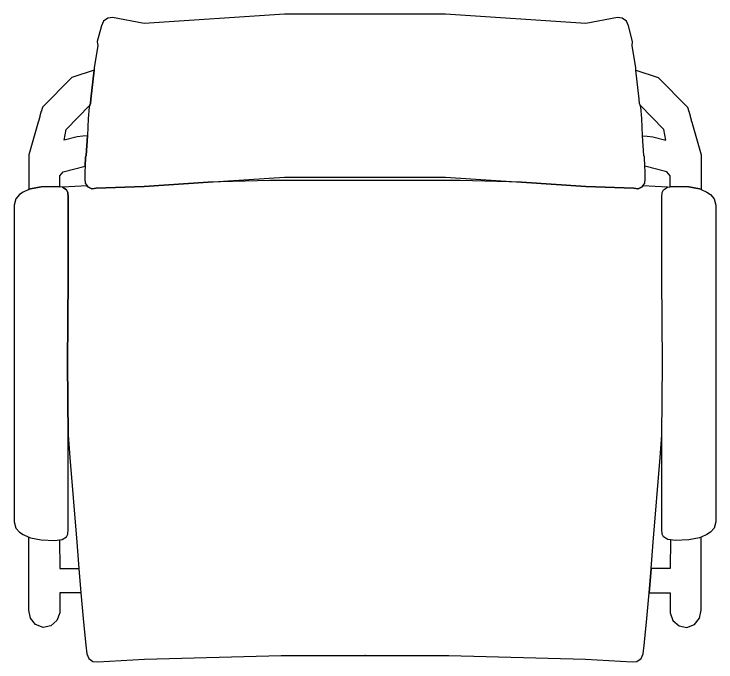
# Model space of a CAD drawing. Header units: millimetres. Extents: x 52750 to 60546, y 22244 to 27516.
# Drawn here: x 54594 to 55331, y 22497 to 23177 of the extents above; entities that cross this region are included whole.
import ezdxf

# ---------------------------------------------------------------- set-up
doc = ezdxf.new("R2010")
doc.units = ezdxf.units.MM

# ---------------------------------------------------------------- blocks, each defined once
blk = doc.blocks.new('Clinicians and patient chairs 23_dwgmodels.com')
at = {"color": 0}
for points in [[(164.18, -176.41), (231.79, -180.85), (282.02, -182.87), (286.47, -183.29), (286.71, -183.29), (290.98, -181.38), (291.75, -180.31), (293.72, -177.59), (294.2, -172.95), (294.07, -165.22), (293.83, -159.65), (293.34, -150.14), (292.48, -148.36), (291.34, -127.71), (290.62, -109.69), (289.64, -97.59), (288.75, -95.58), (287.97, -93.77), (287.66, -89.33), (284.37, -59.03), (284.07, -56.2), (280.37, -33.5), (280.91, -28.96), (276.48, -12.33), (274.27, -7.46), (269.93, -4.35), (264.87, -3.8), (231.71, -9.86), (84.47, 0), (-84.47, 0), (-231.71, -9.86), (-264.87, -3.8), (-269.93, -4.35), (-274.27, -7.46), (-276.48, -12.33), (-280.91, -28.96), (-280.37, -33.51), (-284.07, -56.2), (-284.37, -59.03), (-287.66, -89.33), (-287.97, -93.77), (-288.75, -95.58), (-289.64, -97.59), (-290.62, -109.69), (-291.34, -127.71), (-292.48, -148.36), (-293.34, -150.14), (-293.83, -159.65), (-294.07, -165.22), (-294.2, -172.95), (-293.72, -177.59), (-291.75, -180.31), (-290.98, -181.38), (-286.71, -183.29), (-286.47, -183.29), (-282.02, -182.87), (-231.79, -180.85), (-164.5, -176.39), (-84.35, -171.1), (84.35, -171.1)], [(-320.35, -169.69), (-316.82, -165.64), (-293.83, -159.65), (-293.34, -150.14), (-292.48, -148.36), (-291.34, -127.71), (-296.3, -128.06), (-302.12, -128.79), (-315.59, -132.32), (-313.78, -121.31), (-288.75, -95.58), (-287.97, -93.77), (-287.66, -89.33), (-284.37, -59.03), (-307.84, -66.55), (-338.48, -97.77), (-338.48, -97.77), (-338.48, -97.77), (-338.48, -97.77), (-338.48, -97.77), (-338.48, -97.77), (-338.48, -97.77), (-338.48, -97.77), (-338.48, -97.77), (-338.48, -97.77), (-338.48, -97.77), (-338.48, -97.78), (-338.48, -97.78), (-338.48, -97.78), (-338.48, -97.78), (-338.48, -97.78), (-338.48, -97.78), (-338.48, -97.78), (-338.48, -97.78), (-338.48, -97.78), (-338.48, -97.78), (-338.48, -97.78), (-338.48, -97.78), (-338.48, -97.78), (-338.48, -97.78), (-338.48, -97.78), (-338.48, -97.79), (-338.48, -97.79), (-338.48, -97.79), (-338.48, -97.79), (-338.49, -97.79), (-338.49, -97.79), (-338.49, -97.79), (-338.49, -97.79), (-338.49, -97.79), (-338.49, -97.79), (-338.49, -97.8), (-338.49, -97.8), (-338.49, -97.8), (-338.49, -97.8), (-338.49, -97.8), (-338.49, -97.8), (-338.49, -97.8), (-338.49, -97.81), (-338.49, -97.81), (-338.49, -97.81), (-338.49, -97.81), (-338.49, -97.81), (-338.49, -97.81), (-338.49, -97.82), (-338.49, -97.82), (-338.49, -97.82), (-338.49, -97.82), (-338.49, -97.82), (-338.5, -97.82), (-338.5, -97.83), (-338.5, -97.83), (-338.5, -97.85), (-338.51, -97.89), (-338.51, -97.89), (-338.51, -97.89), (-338.51, -97.89), (-338.52, -97.9), (-338.52, -97.9), (-338.52, -97.9), (-338.52, -97.91), (-338.52, -97.91), (-338.52, -97.91), (-338.52, -97.92), (-338.52, -97.92), (-338.52, -97.92), (-338.52, -97.92), (-338.52, -97.93), (-338.53, -97.93), (-338.53, -97.93), (-338.53, -97.94), (-338.53, -97.94), (-338.53, -97.94), (-338.53, -97.95), (-338.53, -97.95), (-338.53, -97.96), (-338.53, -97.96), (-338.53, -97.96), (-338.54, -97.97), (-338.54, -97.97), (-338.54, -97.97), (-338.54, -97.98), (-338.54, -97.98), (-338.54, -97.98), (-338.54, -97.99), (-338.54, -98), (-338.55, -98), (-338.55, -98), (-338.55, -98.01), (-338.55, -98.01), (-338.55, -98.02), (-338.55, -98.02), (-338.55, -98.02), (-338.55, -98.03), (-338.55, -98.03), (-338.56, -98.04), (-338.56, -98.04), (-338.56, -98.05), (-338.56, -98.05), (-338.56, -98.05), (-338.56, -98.06), (-338.56, -98.06), (-338.56, -98.07), (-338.57, -98.07), (-338.57, -98.08), (-338.57, -98.08), (-338.57, -98.09), (-338.57, -98.09), (-338.57, -98.1), (-338.58, -98.11), (-338.58, -98.12), (-338.58, -98.12), (-338.58, -98.13), (-338.58, -98.13), (-338.58, -98.14), (-338.59, -98.14), (-338.59, -98.15), (-338.59, -98.15), (-338.59, -98.16), (-338.59, -98.16), (-338.59, -98.17), (-338.59, -98.17), (-338.6, -98.18), (-338.6, -98.18), (-338.6, -98.19), (-338.6, -98.2), (-338.6, -98.2), (-338.6, -98.21), (-338.61, -98.21), (-338.61, -98.22), (-338.61, -98.22), (-338.61, -98.23), (-338.61, -98.23), (-338.61, -98.24), (-338.62, -98.25), (-338.62, -98.25), (-338.62, -98.26), (-338.62, -98.26), (-338.62, -98.27), (-338.62, -98.27), (-338.62, -98.28), (-338.63, -98.29), (-338.63, -98.29), (-338.63, -98.3), (-338.63, -98.31), (-338.64, -98.32), (-338.64, -98.32), (-338.64, -98.33), (-338.64, -98.33), (-338.64, -98.34), (-338.64, -98.35), (-338.65, -98.35), (-338.65, -98.36), (-338.65, -98.36), (-338.65, -98.37), (-338.65, -98.38), (-338.65, -98.38), (-338.66, -98.39), (-338.66, -98.4), (-338.66, -98.4), (-338.66, -98.41), (-338.66, -98.42), (-338.67, -98.42), (-338.67, -98.43), (-338.67, -98.44), (-338.67, -98.44), (-338.67, -98.45), (-338.68, -98.46), (-338.68, -98.46), (-338.68, -98.47), (-338.68, -98.48), (-338.68, -98.48), (-338.68, -98.49), (-338.69, -98.5), (-338.69, -98.5), (-338.69, -98.51), (-338.69, -98.52), (-338.69, -98.52), (-338.7, -98.53), (-338.7, -98.54), (-338.7, -98.55), (-338.7, -98.55), (-338.71, -98.56), (-338.71, -98.57), (-338.71, -98.57), (-338.71, -98.59), (-338.72, -98.6), (-338.72, -98.6), (-338.72, -98.61), (-338.72, -98.62), (-338.72, -98.63), (-338.73, -98.63), (-338.73, -98.64), (-338.73, -98.65), (-338.73, -98.66), (-338.73, -98.66), (-338.74, -98.67), (-338.74, -98.68), (-338.74, -98.69), (-338.74, -98.7), (-338.75, -98.7), (-338.75, -98.71), (-338.75, -98.72), (-338.75, -98.73), (-338.75, -98.74), (-338.76, -98.74), (-338.76, -98.75), (-338.76, -98.76), (-338.76, -98.77), (-338.77, -98.78), (-338.77, -98.78), (-338.77, -98.79), (-338.77, -98.8), (-338.78, -98.81), (-338.78, -98.82), (-338.78, -98.82), (-338.78, -98.83), (-338.79, -98.84), (-338.79, -98.85), (-338.79, -98.86), (-338.79, -98.87), (-338.79, -98.87), (-338.8, -98.88), (-338.8, -98.89), (-338.8, -98.9), (-338.8, -98.91), (-338.81, -98.92), (-338.81, -98.93), (-338.81, -98.94), (-338.81, -98.94), (-338.82, -98.95), (-338.82, -98.96), (-338.82, -98.97), (-338.82, -98.98), (-338.83, -98.99), (-338.83, -99), (-338.83, -99.01), (-338.83, -99.01), (-338.84, -99.02), (-338.84, -99.03), (-338.84, -99.04), (-338.85, -99.05), (-338.85, -99.06), (-338.85, -99.07), (-338.85, -99.08), (-338.86, -99.09), (-338.86, -99.1), (-338.86, -99.11), (-338.86, -99.12), (-338.87, -99.12), (-338.87, -99.13), (-338.87, -99.14), (-338.87, -99.15), (-338.88, -99.16), (-338.88, -99.17), (-338.88, -99.18), (-338.88, -99.19), (-338.89, -99.2), (-338.89, -99.21), (-338.89, -99.22), (-338.9, -99.23), (-338.9, -99.24), (-338.9, -99.25), (-338.9, -99.26), (-338.91, -99.27), (-338.91, -99.28), (-338.91, -99.29), (-338.92, -99.3), (-338.93, -99.34), (-338.93, -99.35), (-338.93, -99.36), (-338.94, -99.37), (-338.94, -99.38), (-338.94, -99.39), (-338.94, -99.4), (-338.95, -99.41), (-338.95, -99.42), (-338.95, -99.43), (-338.96, -99.44), (-338.96, -99.45), (-338.96, -99.46), (-338.96, -99.47), (-338.97, -99.48), (-338.97, -99.49), (-338.97, -99.5), (-338.98, -99.51), (-338.98, -99.52), (-338.98, -99.53), (-338.99, -99.54), (-338.99, -99.56), (-338.99, -99.57), (-339, -99.58), (-339, -99.59), (-339, -99.6), (-339, -99.61), (-339.01, -99.62), (-339.01, -99.63), (-339.01, -99.64), (-339.02, -99.65), (-339.02, -99.66), (-339.02, -99.67), (-339.03, -99.69), (-339.03, -99.7), (-339.03, -99.71), (-339.04, -99.72), (-339.04, -99.73), (-339.04, -99.74), (-339.05, -99.75), (-339.05, -99.76), (-339.05, -99.77), (-339.05, -99.79), (-339.06, -99.8), (-339.06, -99.81), (-339.06, -99.82), (-339.07, -99.83), (-339.07, -99.84), (-339.07, -99.85), (-339.08, -99.87), (-339.08, -99.88), (-339.08, -99.89), (-339.09, -99.9), (-339.09, -99.91), (-339.09, -99.92), (-339.1, -99.93), (-339.1, -99.95), (-339.1, -99.96), (-339.11, -99.97), (-339.11, -99.98), (-339.11, -99.99), (-339.12, -100.01), (-339.12, -100.02), (-339.12, -100.03), (-339.13, -100.04), (-339.14, -100.09), (-339.14, -100.1), (-339.15, -100.11), (-339.15, -100.13), (-339.15, -100.14), (-339.18, -100.24), (-339.19, -100.25), (-339.19, -100.26), (-339.19, -100.27), (-339.2, -100.29), (-339.2, -100.3), (-339.2, -100.31), (-339.21, -100.32), (-339.21, -100.34), (-339.22, -100.35), (-339.22, -100.36), (-339.22, -100.37), (-339.23, -100.39), (-339.23, -100.4), (-339.23, -100.41), (-339.24, -100.43), (-339.24, -100.44), (-339.24, -100.45), (-339.25, -100.46), (-339.25, -100.48), (-339.26, -100.49), (-339.26, -100.5), (-339.26, -100.52), (-339.27, -100.53), (-339.27, -100.54), (-339.27, -100.55), (-339.28, -100.57), (-339.28, -100.58), (-339.29, -100.59), (-339.29, -100.61), (-339.29, -100.62), (-339.3, -100.63), (-339.3, -100.65), (-339.3, -100.66), (-339.31, -100.67), (-339.31, -100.69), (-339.32, -100.7), (-339.32, -100.71), (-339.32, -100.73), (-339.33, -100.74), (-339.33, -100.75), (-339.33, -100.77), (-339.34, -100.78), (-339.34, -100.8), (-339.35, -100.81), (-339.35, -100.82), (-339.35, -100.84), (-339.36, -100.85), (-339.36, -100.86), (-339.37, -100.88), (-339.37, -100.89), (-339.37, -100.91), (-339.38, -100.92), (-339.38, -100.93), (-339.39, -100.95), (-339.39, -100.96), (-339.39, -100.98), (-339.4, -100.99), (-339.4, -101), (-339.41, -101.02), (-339.41, -101.03), (-339.41, -101.05), (-339.42, -101.06), (-339.42, -101.07), (-339.43, -101.09), (-339.43, -101.1), (-339.43, -101.12), (-339.44, -101.13), (-339.44, -101.15), (-339.45, -101.16), (-339.45, -101.17), (-339.45, -101.19), (-339.46, -101.2), (-339.46, -101.22), (-339.47, -101.23), (-339.47, -101.25), (-339.48, -101.26), (-339.48, -101.28), (-339.48, -101.29), (-339.49, -101.3), (-339.49, -101.32), (-339.5, -101.33), (-339.5, -101.35), (-339.5, -101.36), (-339.51, -101.38), (-339.51, -101.39), (-339.52, -101.41), (-339.52, -101.42), (-339.53, -101.44), (-339.53, -101.45), (-339.53, -101.47), (-339.54, -101.48), (-339.54, -101.5), (-339.55, -101.51), (-339.55, -101.53), (-339.56, -101.54), (-339.56, -101.56), (-339.56, -101.57), (-339.57, -101.59), (-339.57, -101.6), (-339.58, -101.62), (-339.58, -101.63), (-339.59, -101.65), (-339.59, -101.66), (-339.59, -101.68), (-339.6, -101.69), (-339.6, -101.71), (-339.61, -101.72), (-339.61, -101.74), (-339.62, -101.76), (-339.62, -101.77), (-339.63, -101.79), (-339.63, -101.8), (-339.63, -101.82), (-339.64, -101.83), (-339.64, -101.85), (-339.65, -101.86), (-339.65, -101.88), (-339.66, -101.9), (-339.66, -101.91), (-339.67, -101.93), (-339.67, -101.94), (-339.67, -101.96), (-339.68, -101.97), (-339.68, -101.99), (-339.69, -102.01), (-339.69, -102.02), (-339.7, -102.04), (-339.7, -102.05), (-341.1, -106.97), (-341.11, -106.99), (-341.12, -107.01), (-341.12, -107.03), (-341.13, -107.06), (-341.14, -107.08), (-341.14, -107.1), (-341.15, -107.12), (-341.15, -107.15), (-341.16, -107.17), (-341.17, -107.19), (-341.17, -107.21), (-341.18, -107.24), (-341.19, -107.26), (-341.19, -107.28), (-341.2, -107.3), (-341.21, -107.33), (-341.31, -107.69), (-341.32, -107.71), (-341.32, -107.74), (-341.33, -107.76), (-341.34, -107.78), (-341.34, -107.81), (-341.35, -107.83), (-341.36, -107.85), (-341.36, -107.87), (-341.37, -107.9), (-341.38, -107.92), (-341.38, -107.94), (-341.39, -107.97), (-341.4, -107.99), (-341.4, -108.01), (-341.41, -108.04), (-341.41, -108.06), (-341.44, -108.15), (-341.45, -108.18), (-341.45, -108.2), (-341.46, -108.22), (-341.47, -108.25), (-341.48, -108.27), (-341.48, -108.29), (-341.49, -108.32), (-341.5, -108.34), (-341.5, -108.36), (-341.51, -108.39), (-341.52, -108.41), (-341.52, -108.44), (-341.53, -108.46), (-341.54, -108.48), (-341.54, -108.51), (-341.55, -108.53), (-341.56, -108.55), (-341.56, -108.58), (-341.57, -108.6), (-341.58, -108.63), (-341.58, -108.65), (-341.59, -108.67), (-341.6, -108.7), (-341.6, -108.72), (-341.61, -108.74), (-341.62, -108.77), (-341.62, -108.79), (-341.63, -108.82), (-341.66, -108.91), (-341.69, -109.01), (-341.69, -109.03), (-341.7, -109.06), (-341.71, -109.08), (-341.71, -109.11), (-341.72, -109.13), (-341.73, -109.15), (-341.73, -109.18), (-341.74, -109.2), (-341.75, -109.23), (-341.75, -109.25), (-341.76, -109.28), (-341.77, -109.3), (-341.78, -109.32), (-341.78, -109.35), (-341.79, -109.37), (-341.8, -109.4), (-341.82, -109.5), (-341.83, -109.52), (-341.84, -109.54), (-341.85, -109.57), (-341.85, -109.59), (-341.86, -109.62), (-341.87, -109.64), (-341.87, -109.67), (-341.88, -109.69), (-341.89, -109.72), (-341.89, -109.74), (-341.9, -109.77), (-341.91, -109.79), (-341.94, -109.89), (-341.94, -109.92), (-341.95, -109.94), (-341.96, -109.96), (-341.97, -109.99), (-342.02, -110.19), (-342.03, -110.22), (-342.04, -110.24), (-342.04, -110.27), (-342.05, -110.29), (-342.06, -110.32), (-342.07, -110.34), (-342.07, -110.37), (-342.08, -110.39), (-342.11, -110.49), (-342.12, -110.52), (-342.12, -110.54), (-342.13, -110.57), (-342.14, -110.59), (-342.15, -110.62), (-342.15, -110.65), (-342.16, -110.67), (-342.17, -110.7), (-342.17, -110.72), (-342.18, -110.75), (-342.19, -110.77), (-342.2, -110.8), (-342.31, -111.21), (-342.32, -111.24), (-342.33, -111.26), (-342.34, -111.29), (-342.34, -111.31), (-342.35, -111.34), (-342.36, -111.37), (-342.37, -111.39), (-342.37, -111.42), (-342.38, -111.44), (-342.39, -111.47), (-342.4, -111.5), (-342.4, -111.52), (-342.41, -111.55), (-342.42, -111.57), (-342.42, -111.6), (-342.43, -111.63), (-342.92, -113.34), (-352.69, -147.59), (-352.75, -184.17), (-351.08, -183.38), (-339.75, -181.45), (-325.66, -180.84), (-320.37, -181.34)], [(320.35, -169.69), (316.82, -165.64), (293.83, -159.65), (293.34, -150.14), (292.48, -148.36), (291.34, -127.71), (296.3, -128.06), (302.12, -128.79), (315.59, -132.32), (313.78, -121.31), (288.75, -95.58), (287.97, -93.77), (287.66, -89.33), (284.37, -59.03), (307.84, -66.55), (338.48, -97.77), (338.48, -97.77), (338.48, -97.77), (338.48, -97.77), (338.48, -97.77), (338.48, -97.77), (338.48, -97.77), (338.48, -97.77), (338.48, -97.77), (338.48, -97.77), (338.48, -97.77), (338.48, -97.78), (338.48, -97.78), (338.48, -97.78), (338.48, -97.78), (338.48, -97.78), (338.48, -97.78), (338.48, -97.78), (338.48, -97.78), (338.48, -97.78), (338.48, -97.78), (338.48, -97.78), (338.48, -97.78), (338.48, -97.78), (338.48, -97.78), (338.48, -97.78), (338.48, -97.79), (338.48, -97.79), (338.48, -97.79), (338.48, -97.79), (338.48, -97.79), (338.49, -97.79), (338.49, -97.79), (338.49, -97.79), (338.49, -97.79), (338.49, -97.79), (338.49, -97.8), (338.49, -97.8), (338.49, -97.8), (338.49, -97.8), (338.49, -97.8), (338.49, -97.8), (338.49, -97.8), (338.49, -97.81), (338.49, -97.81), (338.49, -97.81), (338.49, -97.81), (338.49, -97.81), (338.49, -97.81), (338.49, -97.82), (338.49, -97.82), (338.49, -97.82), (338.49, -97.82), (338.49, -97.82), (338.5, -97.82), (338.5, -97.83), (338.5, -97.83), (338.5, -97.85), (338.51, -97.89), (338.51, -97.89), (338.51, -97.89), (338.51, -97.89), (338.52, -97.9), (338.52, -97.9), (338.52, -97.9), (338.52, -97.91), (338.52, -97.91), (338.52, -97.91), (338.52, -97.92), (338.52, -97.92), (338.52, -97.92), (338.52, -97.92), (338.52, -97.93), (338.53, -97.93), (338.53, -97.93), (338.53, -97.94), (338.53, -97.94), (338.53, -97.94), (338.53, -97.95), (338.53, -97.95), (338.53, -97.96), (338.53, -97.96), (338.53, -97.96), (338.54, -97.97), (338.54, -97.97), (338.54, -97.97), (338.54, -97.98), (338.54, -97.98), (338.54, -97.98), (338.54, -97.99), (338.54, -98), (338.55, -98), (338.55, -98), (338.55, -98.01), (338.55, -98.01), (338.55, -98.02), (338.55, -98.02), (338.55, -98.02), (338.55, -98.03), (338.55, -98.03), (338.56, -98.04), (338.56, -98.04), (338.56, -98.05), (338.56, -98.05), (338.56, -98.05), (338.56, -98.06), (338.56, -98.06), (338.56, -98.07), (338.57, -98.07), (338.57, -98.08), (338.57, -98.08), (338.57, -98.09), (338.57, -98.09), (338.57, -98.1), (338.58, -98.11), (338.58, -98.12), (338.58, -98.12), (338.58, -98.13), (338.58, -98.13), (338.58, -98.14), (338.59, -98.14), (338.59, -98.15), (338.59, -98.15), (338.59, -98.16), (338.59, -98.16), (338.59, -98.17), (338.59, -98.17), (338.6, -98.18), (338.6, -98.18), (338.6, -98.19), (338.6, -98.2), (338.6, -98.2), (338.6, -98.21), (338.61, -98.21), (338.61, -98.22), (338.61, -98.22), (338.61, -98.23), (338.61, -98.23), (338.61, -98.24), (338.61, -98.25), (338.62, -98.25), (338.62, -98.26), (338.62, -98.26), (338.62, -98.27), (338.62, -98.27), (338.62, -98.28), (338.63, -98.29), (338.63, -98.29), (338.63, -98.3), (338.63, -98.31), (338.63, -98.32), (338.64, -98.32), (338.64, -98.33), (338.64, -98.33), (338.64, -98.34), (338.64, -98.35), (338.65, -98.35), (338.65, -98.36), (338.65, -98.36), (338.65, -98.37), (338.65, -98.38), (338.65, -98.38), (338.66, -98.39), (338.66, -98.4), (338.66, -98.4), (338.66, -98.41), (338.66, -98.42), (338.67, -98.42), (338.67, -98.43), (338.67, -98.44), (338.67, -98.44), (338.67, -98.45), (338.68, -98.46), (338.68, -98.46), (338.68, -98.47), (338.68, -98.48), (338.68, -98.48), (338.68, -98.49), (338.69, -98.5), (338.69, -98.5), (338.69, -98.51), (338.69, -98.52), (338.69, -98.52), (338.7, -98.53), (338.7, -98.54), (338.7, -98.55), (338.7, -98.55), (338.71, -98.56), (338.71, -98.57), (338.71, -98.57), (338.71, -98.59), (338.72, -98.6), (338.72, -98.6), (338.72, -98.61), (338.72, -98.62), (338.72, -98.63), (338.73, -98.63), (338.73, -98.64), (338.73, -98.65), (338.73, -98.66), (338.73, -98.66), (338.74, -98.67), (338.74, -98.68), (338.74, -98.69), (338.74, -98.7), (338.75, -98.7), (338.75, -98.71), (338.75, -98.72), (338.75, -98.73), (338.75, -98.74), (338.76, -98.74), (338.76, -98.75), (338.76, -98.76), (338.76, -98.77), (338.77, -98.78), (338.77, -98.78), (338.77, -98.79), (338.77, -98.8), (338.78, -98.81), (338.78, -98.82), (338.78, -98.82), (338.78, -98.83), (338.79, -98.84), (338.79, -98.85), (338.79, -98.86), (338.79, -98.87), (338.79, -98.87), (338.8, -98.88), (338.8, -98.89), (338.8, -98.9), (338.8, -98.91), (338.81, -98.92), (338.81, -98.93), (338.81, -98.94), (338.81, -98.94), (338.82, -98.95), (338.82, -98.96), (338.82, -98.97), (338.82, -98.98), (338.83, -98.99), (338.83, -99), (338.83, -99.01), (338.83, -99.01), (338.84, -99.02), (338.84, -99.03), (338.84, -99.04), (338.84, -99.05), (338.85, -99.06), (338.85, -99.07), (338.85, -99.08), (338.86, -99.09), (338.86, -99.1), (338.86, -99.11), (338.86, -99.12), (338.87, -99.12), (338.87, -99.13), (338.87, -99.14), (338.87, -99.15), (338.88, -99.16), (338.88, -99.17), (338.88, -99.18), (338.88, -99.19), (338.89, -99.2), (338.89, -99.21), (338.89, -99.22), (338.9, -99.23), (338.9, -99.24), (338.9, -99.25), (338.9, -99.26), (338.91, -99.27), (338.91, -99.28), (338.91, -99.29), (338.92, -99.3), (338.93, -99.34), (338.93, -99.35), (338.93, -99.36), (338.94, -99.37), (338.94, -99.38), (338.94, -99.39), (338.94, -99.4), (338.95, -99.41), (338.95, -99.42), (338.95, -99.43), (338.96, -99.44), (338.96, -99.45), (338.96, -99.46), (338.96, -99.47), (338.97, -99.48), (338.97, -99.49), (338.97, -99.5), (338.98, -99.51), (338.98, -99.52), (338.98, -99.53), (338.99, -99.54), (338.99, -99.56), (338.99, -99.57), (338.99, -99.58), (339, -99.59), (339, -99.6), (339, -99.61), (339.01, -99.62), (339.01, -99.63), (339.01, -99.64), (339.02, -99.65), (339.02, -99.66), (339.02, -99.67), (339.03, -99.69), (339.03, -99.7), (339.03, -99.71), (339.04, -99.72), (339.04, -99.73), (339.04, -99.74), (339.04, -99.75), (339.05, -99.76), (339.05, -99.77), (339.05, -99.79), (339.06, -99.8), (339.06, -99.81), (339.06, -99.82), (339.07, -99.83), (339.07, -99.84), (339.07, -99.85), (339.08, -99.87), (339.08, -99.88), (339.08, -99.89), (339.09, -99.9), (339.09, -99.91), (339.09, -99.92), (339.1, -99.93), (339.1, -99.95), (339.1, -99.96), (339.11, -99.97), (339.11, -99.98), (339.11, -99.99), (339.12, -100.01), (339.12, -100.02), (339.12, -100.03), (339.13, -100.04), (339.14, -100.09), (339.14, -100.1), (339.15, -100.11), (339.15, -100.13), (339.15, -100.14), (339.18, -100.24), (339.19, -100.25), (339.19, -100.26), (339.19, -100.27), (339.2, -100.29), (339.2, -100.3), (339.2, -100.31), (339.21, -100.32), (339.21, -100.34), (339.22, -100.35), (339.22, -100.36), (339.22, -100.37), (339.23, -100.39), (339.23, -100.4), (339.23, -100.41), (339.24, -100.43), (339.24, -100.44), (339.24, -100.45), (339.25, -100.46), (339.25, -100.48), (339.26, -100.49), (339.26, -100.5), (339.26, -100.52), (339.27, -100.53), (339.27, -100.54), (339.27, -100.55), (339.28, -100.57), (339.28, -100.58), (339.29, -100.59), (339.29, -100.61), (339.29, -100.62), (339.3, -100.63), (339.3, -100.65), (339.3, -100.66), (339.31, -100.67), (339.31, -100.69), (339.32, -100.7), (339.32, -100.71), (339.32, -100.73), (339.33, -100.74), (339.33, -100.75), (339.33, -100.77), (339.34, -100.78), (339.34, -100.8), (339.35, -100.81), (339.35, -100.82), (339.35, -100.84), (339.36, -100.85), (339.36, -100.86), (339.37, -100.88), (339.37, -100.89), (339.37, -100.91), (339.38, -100.92), (339.38, -100.93), (339.39, -100.95), (339.39, -100.96), (339.39, -100.98), (339.4, -100.99), (339.4, -101), (339.41, -101.02), (339.41, -101.03), (339.41, -101.05), (339.42, -101.06), (339.42, -101.07), (339.43, -101.09), (339.43, -101.1), (339.43, -101.12), (339.44, -101.13), (339.44, -101.15), (339.45, -101.16), (339.45, -101.17), (339.45, -101.19), (339.46, -101.2), (339.46, -101.22), (339.47, -101.23), (339.47, -101.25), (339.48, -101.26), (339.48, -101.28), (339.48, -101.29), (339.49, -101.3), (339.49, -101.32), (339.5, -101.33), (339.5, -101.35), (339.5, -101.36), (339.51, -101.38), (339.51, -101.39), (339.52, -101.41), (339.52, -101.42), (339.53, -101.44), (339.53, -101.45), (339.53, -101.47), (339.54, -101.48), (339.54, -101.5), (339.55, -101.51), (339.55, -101.53), (339.56, -101.54), (339.56, -101.56), (339.56, -101.57), (339.57, -101.59), (339.57, -101.6), (339.58, -101.62), (339.58, -101.63), (339.59, -101.65), (339.59, -101.66), (339.59, -101.68), (339.6, -101.69), (339.6, -101.71), (339.61, -101.72), (339.61, -101.74), (339.62, -101.76), (339.62, -101.77), (339.63, -101.79), (339.63, -101.8), (339.63, -101.82), (339.64, -101.83), (339.64, -101.85), (339.65, -101.86), (339.65, -101.88), (339.66, -101.9), (339.66, -101.91), (339.67, -101.93), (339.67, -101.94), (339.67, -101.96), (339.68, -101.97), (339.68, -101.99), (339.69, -102.01), (339.69, -102.02), (339.7, -102.04), (339.7, -102.05), (341.1, -106.97), (341.11, -106.99), (341.12, -107.01), (341.12, -107.03), (341.13, -107.06), (341.14, -107.08), (341.14, -107.1), (341.15, -107.12), (341.15, -107.15), (341.16, -107.17), (341.17, -107.19), (341.17, -107.21), (341.18, -107.24), (341.19, -107.26), (341.19, -107.28), (341.2, -107.3), (341.21, -107.33), (341.31, -107.69), (341.32, -107.71), (341.32, -107.74), (341.33, -107.76), (341.34, -107.78), (341.34, -107.81), (341.35, -107.83), (341.36, -107.85), (341.36, -107.87), (341.37, -107.9), (341.38, -107.92), (341.38, -107.94), (341.39, -107.97), (341.4, -107.99), (341.4, -108.01), (341.41, -108.04), (341.41, -108.06), (341.44, -108.15), (341.45, -108.18), (341.45, -108.2), (341.46, -108.22), (341.47, -108.25), (341.47, -108.27), (341.48, -108.29), (341.49, -108.32), (341.5, -108.34), (341.5, -108.36), (341.51, -108.39), (341.52, -108.41), (341.52, -108.44), (341.53, -108.46), (341.54, -108.48), (341.54, -108.51), (341.55, -108.53), (341.56, -108.55), (341.56, -108.58), (341.57, -108.6), (341.58, -108.63), (341.58, -108.65), (341.59, -108.67), (341.6, -108.7), (341.6, -108.72), (341.61, -108.74), (341.62, -108.77), (341.62, -108.79), (341.63, -108.82), (341.66, -108.91), (341.69, -109.01), (341.69, -109.03), (341.7, -109.06), (341.71, -109.08), (341.71, -109.11), (341.72, -109.13), (341.73, -109.15), (341.73, -109.18), (341.74, -109.2), (341.75, -109.23), (341.75, -109.25), (341.76, -109.28), (341.77, -109.3), (341.78, -109.32), (341.78, -109.35), (341.79, -109.37), (341.8, -109.4), (341.82, -109.5), (341.83, -109.52), (341.84, -109.54), (341.85, -109.57), (341.85, -109.59), (341.86, -109.62), (341.87, -109.64), (341.87, -109.67), (341.88, -109.69), (341.89, -109.72), (341.89, -109.74), (341.9, -109.77), (341.91, -109.79), (341.94, -109.89), (341.94, -109.92), (341.95, -109.94), (341.96, -109.96), (341.97, -109.99), (342.02, -110.19), (342.03, -110.22), (342.04, -110.24), (342.04, -110.27), (342.05, -110.29), (342.06, -110.32), (342.07, -110.34), (342.07, -110.37), (342.08, -110.39), (342.11, -110.49), (342.12, -110.52), (342.12, -110.54), (342.13, -110.57), (342.14, -110.59), (342.15, -110.62), (342.15, -110.65), (342.16, -110.67), (342.17, -110.7), (342.17, -110.72), (342.18, -110.75), (342.19, -110.77), (342.2, -110.8), (342.31, -111.21), (342.32, -111.24), (342.33, -111.26), (342.34, -111.29), (342.34, -111.31), (342.35, -111.34), (342.36, -111.37), (342.37, -111.39), (342.37, -111.42), (342.38, -111.44), (342.39, -111.47), (342.39, -111.5), (342.4, -111.52), (342.41, -111.55), (342.42, -111.57), (342.42, -111.6), (342.43, -111.63), (342.92, -113.34), (352.69, -147.59), (352.75, -184.17), (351.08, -183.38), (339.75, -181.45), (325.66, -180.84), (320.37, -181.34)], [(87.9, -673), (231.3, -676.97), (280.54, -679.93), (285.46, -679.37), (289.74, -676.23), (291.92, -671.34), (293.12, -662.19), (295.59, -638.05), (298.11, -607.45), (300.17, -581.84), (302.45, -554.12), (309.81, -465.29), (311.56, -441.89), (312.32, -366.57), (311.44, -276.75), (311.43, -248.56), (311.51, -227.97), (311.44, -207.79), (311.44, -201.1), (311.43, -192.16), (311.96, -187.38), (313.27, -184.42), (317.55, -181.67), (291.75, -180.31), (290.98, -181.38), (286.71, -183.29), (286.47, -183.29), (282.02, -182.87), (231.79, -180.85), (164.18, -176.41), (99.95, -174.83), (-99.95, -174.83), (-164.5, -176.39), (-231.79, -180.85), (-282.02, -182.87), (-286.47, -183.29), (-286.71, -183.29), (-290.98, -181.38), (-291.75, -180.31), (-317.55, -181.67), (-313.27, -184.42), (-311.96, -187.38), (-311.43, -192.16), (-311.44, -201.1), (-311.44, -207.79), (-311.51, -227.97), (-311.43, -248.56), (-311.44, -276.75), (-312.32, -366.57), (-311.54, -441.95), (-309.81, -465.29), (-302.45, -554.12), (-300.28, -581.85), (-298.08, -607.4), (-295.59, -638.05), (-293.12, -662.19), (-291.92, -671.34), (-289.74, -676.23), (-285.46, -679.37), (-280.54, -679.93), (-231.3, -676.97), (-87.9, -673)], [(-317.55, -181.67), (-317.65, -181.6), (-320.37, -181.34), (-325.66, -180.84), (-339.75, -181.45), (-351.08, -183.38), (-352.75, -184.17), (-358.88, -187.01), (-362.6, -189.49), (-366.56, -193.79), (-368.27, -200.4), (-368.3, -207.25), (-368.33, -227.99), (-368.3, -248.75), (-368.23, -276.98), (-368.32, -366.57), (-368.23, -456.17), (-368.3, -484.4), (-368.33, -505.16), (-368.3, -525.89), (-368.27, -532.75), (-366.56, -539.36), (-362.6, -543.66), (-358.88, -546.13), (-352.67, -549.03), (-351.08, -549.76), (-339.75, -551.7), (-325.66, -552.31), (-320.46, -551.81), (-317.65, -551.54), (-313.27, -548.72), (-311.96, -545.77), (-311.43, -540.98), (-311.44, -532.04), (-311.44, -525.35), (-311.51, -505.17), (-311.43, -484.58), (-311.44, -456.4), (-311.54, -441.95), (-312.32, -366.57), (-311.44, -276.75), (-311.43, -248.56), (-311.51, -227.97), (-311.44, -207.79), (-311.44, -201.1), (-311.43, -192.16), (-311.96, -187.38), (-313.27, -184.42)], [(317.55, -181.67), (317.65, -181.6), (320.37, -181.34), (325.66, -180.84), (339.75, -181.45), (351.08, -183.38), (352.75, -184.17), (358.88, -187.01), (362.6, -189.49), (366.56, -193.79), (368.27, -200.4), (368.3, -207.25), (368.33, -227.99), (368.3, -248.75), (368.23, -276.98), (368.32, -366.57), (368.23, -456.17), (368.3, -484.4), (368.33, -505.16), (368.3, -525.89), (368.27, -532.75), (366.56, -539.36), (362.6, -543.66), (358.88, -546.13), (352.67, -549.03), (351.08, -549.76), (339.75, -551.7), (325.66, -552.31), (320.46, -551.81), (317.65, -551.54), (313.27, -548.72), (311.96, -545.77), (311.43, -540.98), (311.44, -532.04), (311.44, -525.35), (311.51, -505.17), (311.43, -484.58), (311.44, -456.4), (311.56, -441.89), (312.32, -366.57), (311.44, -276.75), (311.43, -248.56), (311.51, -227.97), (311.44, -207.79), (311.44, -201.1), (311.43, -192.16), (311.96, -187.38), (313.27, -184.42)], [(-320.42, -581.84), (-300.28, -581.85), (-298.08, -607.4), (-320.39, -607.42), (-320.41, -614.05), (-320.42, -628.24), (-323.24, -636.45), (-329.62, -642.08), (-337.85, -643.64), (-345.73, -640.7), (-351.14, -634.05), (-352.63, -625.48), (-352.65, -618.92), (-352.63, -611.42), (-352.63, -574.11), (-352.67, -549.03), (-351.08, -549.76), (-339.75, -551.7), (-325.66, -552.31), (-320.46, -551.81)], [(320.42, -581.84), (300.17, -581.84), (298.11, -607.45), (320.39, -607.42), (320.41, -614.05), (320.42, -628.24), (323.24, -636.45), (329.62, -642.08), (337.85, -643.64), (345.73, -640.7), (351.14, -634.05), (352.63, -625.48), (352.65, -618.92), (352.63, -611.42), (352.63, -574.11), (352.67, -549.03), (351.08, -549.76), (339.75, -551.7), (325.66, -552.31), (320.46, -551.81)]]:
    blk.add_lwpolyline(points, close=True, dxfattribs=at)
blk.add_point((0.01, -673), dxfattribs=at)

msp = doc.modelspace()

# ---------------------------------------------------------------- block references
at = {"color": 0}
msp.add_blockref('Clinicians and patient chairs 23_dwgmodels.com', (54962.23, 23177.27), dxfattribs=at)

doc.saveas('drawing.dxf')
